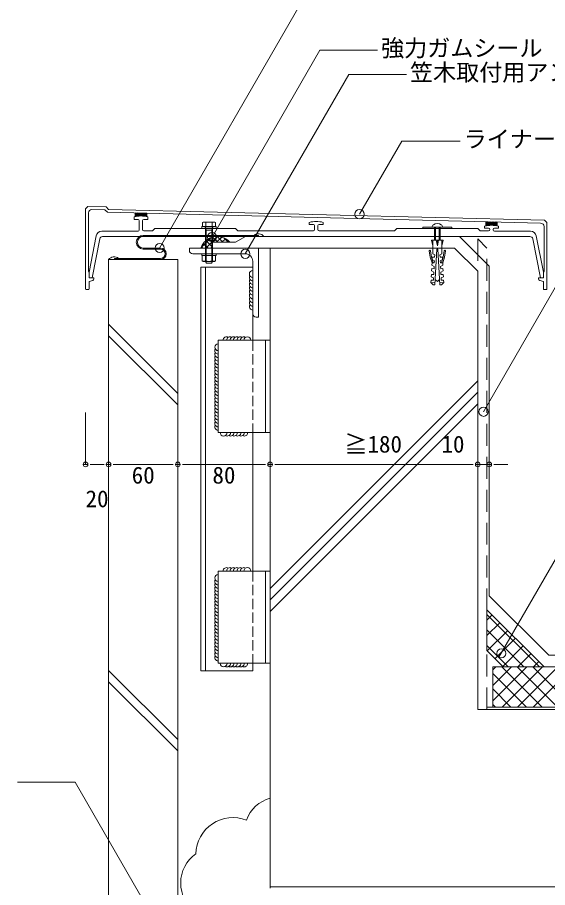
# Model space of a CAD drawing. Units: millimetres, scale not verified. Extents: x -1380 to 1380, y -955 to 955.
# Drawn here: x -699 to -239, y -464 to 290 of the extents above; entities that cross this region are included whole.
import ezdxf
from ezdxf.enums import TextEntityAlignment as Align

# ---------------------------------------------------------------- set-up
doc = ezdxf.new("R2010")
doc.units = ezdxf.units.MM
doc.header["$LTSCALE"] = 3
doc.linetypes.add('DASHED3', pattern=[4, 3, -1])
doc.linetypes.add('USER1', pattern=[9.525, 6.35, -3.175])
for name, color, linetype, lineweight in [('0-0_0', 7, 'Continuous', 9), ('0-1_HATCH', 9, 'Continuous', 18), ('0-3_KUTAI', 3, 'Continuous', 18), ('0-4_BOUSUI', 1, 'Continuous', 18), ('0-5_MOJI', 7, 'Continuous', 18), ('0-6_KASAGI', 150, 'Continuous', 18), ('0-7_sunpo', 7, 'Continuous', 18), ('0-8_KANAMONO_SCREW', 4, 'Continuous', 18), ('0-9_dannnetu', 6, 'Continuous', 18), ('0-A_buhin', 2, 'USER1', 18), ('0-B_KANAMONO', 4, 'Continuous', 18), ('0-C_ZATU', 6, 'Continuous', 18)]:
    doc.layers.add(name, color=color, linetype=linetype, lineweight=lineweight)
doc.styles.add('ＭＳ ゴシック', font='')
doc.styles.get('ＭＳ ゴシック').set_extended_font_data('MS Gothic')

# ---------------------------------------------------------------- blocks, each defined once
blk = doc.blocks.new('_DOT')
at = {"layer": '0-0_0'}
for p, q in [((-0.5, 0), (-1, 0)), ((0.25, 0), (-0.25, 0))]:
    blk.add_line(p, q, dxfattribs=at)
blk.add_circle((0, 0), 0.25, dxfattribs=at)

msp = doc.modelspace()

# ---------------------------------------------------------------- linework, layer by layer
at = {"layer": '0-1_HATCH'}
for p, q in [((-539.777, 90.539), (-531.171, 99.145)), ((-535.795, 90.031), (-525.754, 100.073)), ((-529.81, 95.031), (-533.061, 98.282)), ((-525.32, 95.031), (-529.857, 99.568)), ((-526.305, 95.031), (-521.865, 99.472)), ((-520.83, 95.031), (-525.873, 100.074)), ((-521.815, 95.031), (-518.721, 98.125)), ((-516.34, 95.031), (-520.158, 98.849)), ((-538.281, 90.031), (-539.493, 91.243)), ((-533.79, 90.031), (-537.854, 94.094)), ((-529.957, 90.687), (-535.705, 96.435)), ((-531.305, 90.031), (-529.957, 91.38)), ((-517.325, 95.031), (-516.126, 96.23)), ((-559.957, -36.06), (-619.957, 23.94)), ((-559.957, -45.96), (-619.957, 14.04)), ((-479.957, -204.969), (-299.957, -24.969)), ((-479.957, -214.969), (-299.957, -34.969)), ((-479.957, -224.969), (-299.957, -44.969)), ((-246.514, -272.969), (-291.957, -227.526)), ((-291.957, -232.495), (-287.445, -227.983)), ((-291.957, -245.965), (-280.71, -234.718)), ((-259.984, -272.969), (-291.957, -240.997)), ((-291.652, -259.131), (-273.974, -241.454)), ((-284.917, -265.866), (-267.239, -248.189)), ((-273.455, -272.969), (-291.957, -254.467)), ((-278.182, -272.602), (-260.504, -254.924)), ((-265.079, -272.969), (-253.769, -261.659)), ((-251.608, -272.969), (-247.034, -268.394)), ((-559.957, -336.06), (-619.957, -276.06)), ((-286.957, -275.669), (-284.256, -272.969)), ((-286.957, -289.14), (-270.786, -272.969)), ((-286.957, -302.61), (-257.316, -272.969)), ((-257.633, -307.969), (-286.957, -278.645)), ((-244.162, -307.969), (-279.162, -272.969)), ((-278.845, -307.969), (-243.845, -272.969)), ((-230.692, -307.969), (-265.692, -272.969)), ((-265.375, -307.969), (-230.375, -272.969)), ((-217.221, -307.969), (-252.221, -272.969)), ((-251.904, -307.969), (-216.904, -272.969)), ((-559.957, -345.96), (-619.957, -285.96)), ((-271.103, -307.969), (-286.957, -292.115)), ((-284.573, -307.969), (-286.957, -305.585))]:
    msp.add_line(p, q, dxfattribs=at)
at = {"layer": '0-3_KUTAI'}
for p, q in [((-319.957, 90.031), (-299.957, 70.031)), ((-619.957, 80.031), (-619.957, -659.969)), ((-619.957, 80.031), (-559.957, 80.031)), ((-559.957, 80.031), (-559.957, -659.969)), ((900.043, -463.769), (-479.957, -463.769))]:
    msp.add_line(p, q, dxfattribs=at)
for points in [[(-319.957, 90.031), (-479.957, 90.031), (-479.957, -464.969)], [(900.043, -309.969), (-299.957, -309.969), (-299.957, 70.031)]]:
    msp.add_lwpolyline(points, dxfattribs=at)
at = {"layer": '0-4_BOUSUI'}
for p, q in [((-489.957, 101.031), (-589.957, 101.031)), ((-574.957, 90.031), (-589.957, 90.031)), ((-589.957, 89.031), (-574.957, 89.031)), ((900.043, -307.969), (-291.957, -307.969))]:
    msp.add_line(p, q, dxfattribs=at)
for points in [[(-589.957, 100.031), (-489.957, 100.031), (-489.957, 101.031)], [(-529.957, 90.031), (-529.957, 95.031), (-509.957, 95.031), (-501.296, 100.031)], [(900.043, -262.969), (-238.317, -262.969), (-289.957, -211.329), (-289.957, 74.173), (-315.815, 100.031), (-501.296, 100.031)], [(-574.957, 81.031), (-614.957, 81.031), (-614.957, 80.031), (-574.957, 80.031)]]:
    msp.add_lwpolyline(points, dxfattribs=at)
for centre, radius, start, end in [((-589.957, 95.031), 6, 90, 270), ((-589.957, 95.031), 5, 90, 270), ((-526.03, 85.398), 14.677, 41.0209, 161.59896), ((-490.084, 96.651), 5.816, 35.5388, 131.13238), ((-574.957, 85.031), 5, 270, 90), ((-574.957, 85.031), 4, 270, 90), ((-615.224, 76.651), 5.816, 48.86762, 144.4612)]:
    msp.add_arc(centre, radius, start, end, dxfattribs=at)
at = {"layer": '0-5_MOJI'}
for p, q in [((-446.299, 314.221), (-575.735, 90.031)), ((-411.645, 240.59), (-501.457, 85.031)), ((-361.645, 240.59), (-411.645, 240.59)), ((-699.053, -373.091), (-649.053, -373.091)), ((-649.053, -373.091), (-588.869, -477.333))]:
    msp.add_line(p, q, dxfattribs=at)
for points in [[(-386.719, 261.64), (-436.719, 261.64), (-530.292, 99.568)], [(-315.124, 182.805), (-365.834, 182.805), (-402.48, 119.332)], [(-142.596, 125.313), (-192.596, 125.313), (-294.891, -51.867)], [(-178.439, -172.711), (-228.364, -172.711), (-281.511, -264.765)]]:
    msp.add_lwpolyline(points, dxfattribs=at)
for centre in [(-402.48, 119.332), (-530.292, 99.568), (-575.735, 90.031), (-501.457, 85.031), (-294.891, -51.867), (-279.511, -261.301), (-279.511, -261.301)]:
    msp.add_circle(centre, 4, dxfattribs=at)
at = {"layer": '0-6_KASAGI'}
for p, q in [((-596.957, 120.455), (-596.957, 117.326)), ((-596.957, 119.481), (-596.006, 120.432)), ((-596.957, 118.134), (-594.692, 120.399)), ((-596.291, 117.453), (-593.378, 120.366)), ((-594.718, 117.678), (-592.064, 120.333)), ((-593.457, 105.531), (-593.457, 113.831)), ((-593.252, 117.798), (-590.749, 120.3)), ((-591.871, 117.831), (-589.435, 120.267)), ((-590.563, 117.792), (-588.121, 120.234)), ((-590.457, 113.831), (-590.457, 106.031)), ((-589.317, 117.691), (-586.957, 120.052)), ((-588.126, 117.536), (-586.957, 118.705)), ((-586.983, 117.331), (-586.957, 117.358)), ((-586.957, 120.205), (-586.957, 117.326)), ((-441.457, 106.031), (-441.457, 109.531)), ((-438.457, 109.531), (-438.457, 106.031)), ((-292.957, 112.855), (-292.957, 109.226)), ((-292.957, 112.315), (-292.43, 112.842)), ((-292.957, 110.968), (-291.115, 112.809)), ((-292.957, 109.621), (-289.801, 112.776)), ((-291.796, 109.435), (-288.487, 112.744)), ((-290.259, 109.625), (-287.173, 112.711)), ((-289.457, 106.031), (-289.457, 106.231)), ((-288.82, 109.716), (-285.859, 112.678)), ((-287.463, 109.726), (-284.544, 112.645)), ((-286.457, 106.231), (-286.457, 105.531)), ((-286.175, 109.668), (-283.23, 112.612)), ((-284.946, 109.549), (-282.957, 111.539)), ((-283.77, 109.378), (-282.957, 110.192)), ((-282.957, 112.605), (-282.957, 109.226)), ((-625.846, 104.531), (-594.457, 104.531)), ((-254.692, 100.031), (-625.221, 100.031)), ((-285.457, 104.531), (-254.067, 104.531)), ((-633.192, 64.294), (-636.422, 64.069)), ((-632.657, 63.445), (-632.657, 63.796)), ((-247.257, 63.796), (-247.257, 63.445)), ((-243.492, 64.069), (-246.722, 64.294)), ((-639.457, 54.031), (-637.457, 54.031)), ((-242.457, 54.031), (-240.457, 54.031))]:
    msp.add_line(p, q, dxfattribs=at)
for points in [[(-239.957, 54.531), (-239.957, 112.031), (-242.008, 114.082), (-619.957, 123.531), (-622.059, 125.634), (-637.957, 126.031), (-639.957, 124.031), (-639.957, 54.531)], [(-634.382, 123.441), (-623.121, 123.159), (-621.018, 121.057), (-245.382, 111.666)], [(-636.957, 64.567), (-636.957, 69.031), (-637.457, 69.897), (-637.457, 120.442)], [(-594.457, 114.831), (-597.957, 114.831), (-597.957, 117.1)], [(-585.957, 117.1), (-585.957, 114.831), (-589.457, 114.831)], [(-589.457, 105.031), (-581.957, 105.031), (-579.957, 107.031), (-509.957, 107.031), (-507.957, 105.031), (-442.457, 105.031)], [(-442.457, 110.531), (-445.957, 110.531), (-445.957, 112.3)], [(-433.957, 112.3), (-433.957, 110.531), (-437.457, 110.531)], [(-437.457, 105.031), (-371.957, 105.031), (-369.957, 107.031), (-299.957, 107.031), (-297.957, 105.031), (-290.457, 105.031)], [(-290.457, 107.231), (-293.957, 107.231), (-293.957, 109)], [(-281.957, 109), (-281.957, 107.231), (-285.457, 107.231)], [(-242.457, 108.667), (-242.457, 69.897), (-242.957, 69.031), (-242.957, 64.567)], [(-636.957, 64.567), (-636.957, 69.031), (-630.752, 100.498)], [(-249.162, 100.498), (-242.957, 69.031), (-242.957, 64.567)], [(-627.674, 98.015), (-634.339, 64.214), (-636.422, 64.069)], [(-243.492, 64.069), (-245.574, 64.214), (-252.239, 98.015)], [(-636.957, 54.531), (-636.957, 61.031), (-633.722, 62.009)], [(-246.191, 62.009), (-242.957, 61.031), (-242.957, 54.531)]]:
    msp.add_lwpolyline(points, dxfattribs=at)
for centre, radius, start, end in [((-634.457, 120.442), 3, 88.5679, 180), ((-591.957, 92.831), 25, 76.11346, 103.88654), ((-594.457, 113.831), 1, 360, 90), ((-589.457, 113.831), 1, 90, 180), ((-589.457, 106.031), 1, 180, 270), ((-439.957, 88.031), 25, 76.11346, 103.88654), ((-442.457, 109.531), 1, 0, 90), ((-442.457, 106.031), 1, 270, 0), ((-437.457, 109.531), 1, 90, 180), ((-437.457, 106.031), 1, 180, 270), ((-287.957, 84.731), 25, 76.11346, 103.88654), ((-290.457, 106.231), 1, 0, 90), ((-290.457, 106.031), 1, 270, 0), ((-285.457, 106.231), 1, 90, 180), ((-245.457, 108.667), 3, 0, 88.5679), ((-625.846, 99.531), 5, 90, 168.84534), ((-625.221, 97.531), 2.5, 90, 168.84534), ((-594.457, 105.531), 1, 270, 0), ((-285.457, 105.531), 1, 180, 270), ((-254.692, 97.531), 2.5, 11.15466, 90), ((-254.067, 99.531), 5, 11.15466, 90), ((-636.457, 64.567), 0.5, 180, 274), ((-636.457, 64.567), 0.5, 180, 274), ((-634.157, 63.445), 1.5, 286.82978, 0), ((-633.157, 63.796), 0.5, 0, 94), ((-246.757, 63.796), 0.5, 86, 180), ((-245.757, 63.445), 1.5, 180, 253.17022), ((-243.457, 64.567), 0.5, 266, 360), ((-243.457, 64.567), 0.5, 266, 0), ((-639.457, 54.531), 0.5, 180, 270), ((-637.457, 54.531), 0.5, 270, 0), ((-242.457, 54.531), 0.5, 180, 270), ((-240.457, 54.531), 0.5, 270, 0)]:
    msp.add_arc(centre, radius, start, end, dxfattribs=at)
at = {"layer": '0-7_sunpo'}
for p, q in [((-639.957, -52.566), (-639.957, -97.566)), ((-619.957, -52.566), (-619.957, -97.566)), ((-619.957, -52.566), (-619.957, -97.566)), ((-559.957, -52.566), (-559.957, -97.566)), ((-559.957, -52.566), (-559.957, -97.566)), ((-479.957, -52.566), (-479.957, -97.566)), ((-479.957, -75.288), (-479.957, -97.566)), ((-299.957, -75.288), (-299.957, -97.566)), ((-299.957, -75.288), (-299.957, -97.566)), ((-289.957, -75.288), (-289.957, -97.566)), ((-631.957, -97.566), (-627.957, -97.566)), ((-611.957, -97.566), (-567.957, -97.566)), ((-551.957, -97.566), (-487.957, -97.566)), ((-471.957, -97.566), (-307.957, -97.566)), ((-307.957, -97.566), (-315.957, -97.566)), ((-299.957, -97.566), (-289.957, -97.566)), ((-281.957, -97.566), (-273.957, -97.566))]:
    msp.add_line(p, q, dxfattribs=at)
at = {"layer": '0-8_KANAMONO_SCREW'}
for p, q in [((-537.847, 112.481), (-538.603, 112.044)), ((-538.603, 112.044), (-538.603, 108.631)), ((-538.603, 108.631), (-527.31, 108.631)), ((-537.847, 112.481), (-528.067, 112.481)), ((-537.497, 108.581), (-537.497, 108.631)), ((-537.397, 108.481), (-528.517, 108.481)), ((-535.957, 78.431), (-535.957, 108.481)), ((-535.957, 108.481), (-535.344, 105.481)), ((-535.78, 112.044), (-535.78, 108.631)), ((-529.957, 108.481), (-530.57, 105.481)), ((-530.133, 112.044), (-530.133, 108.631)), ((-529.957, 78.431), (-529.957, 108.481)), ((-528.417, 108.581), (-528.417, 108.631)), ((-528.067, 112.481), (-527.31, 112.044)), ((-527.31, 112.044), (-527.31, 108.631)), ((-337.449, 108.022), (-337.449, 96.966)), ((-336.449, 108.022), (-336.449, 96.966)), ((-333.449, 108.022), (-333.449, 96.966)), ((-332.449, 108.022), (-332.449, 96.966)), ((-535.957, 105.481), (-529.957, 105.481)), ((-535.344, 77.031), (-535.344, 105.481)), ((-530.57, 77.031), (-530.57, 105.481)), ((-338.957, 91.966), (-338.957, 96.966)), ((-335.957, 96.966), (-334.957, 91.966)), ((-334.957, 91.966), (-334.957, 96.966)), ((-333.957, 96.966), (-334.957, 91.966)), ((-330.957, 91.966), (-330.957, 96.966)), ((-535.843, 78.935), (-535.843, 83.431)), ((-530.07, 78.935), (-530.07, 83.431)), ((-535.957, 78.431), (-529.957, 78.431)), ((-535.957, 78.431), (-535.344, 77.031)), ((-535.344, 77.031), (-530.57, 77.031)), ((-529.957, 78.431), (-530.57, 77.031)), ((-340.47, 60.189), (-336.974, 60.006)), ((-329.444, 60.189), (-332.939, 60.006))]:
    msp.add_line(p, q, dxfattribs=at)
for points in [[(-526.707, 107.031), (-539.207, 107.031), (-539.207, 108.631), (-526.707, 108.631)], [(-347.457, 108.031), (-322.457, 108.031), (-322.457, 107.031), (-347.457, 107.031)], [(-526.707, 83.431), (-539.207, 83.431), (-539.207, 85.031), (-526.707, 85.031)], [(-528.057, 78.431), (-527.183, 78.935), (-527.183, 83.431), (-538.73, 83.431), (-538.73, 78.935), (-537.857, 78.431)]]:
    msp.add_lwpolyline(points, close=True, dxfattribs=at)
for points in [[(-340.208, 65.182), (-338.263, 64.079), (-338.368, 62.082), (-340.365, 62.186), (-340.47, 60.189), (-338.577, 58.087), (-337.079, 58.009), (-335.457, 88.966), (-334.957, 88.966), (-334.457, 88.966), (-332.834, 58.009), (-331.336, 58.087), (-329.444, 60.189), (-329.548, 62.186), (-331.546, 62.082), (-331.65, 64.079), (-329.705, 65.182), (-329.81, 67.179), (-331.807, 67.075), (-331.912, 69.072), (-329.967, 70.175), (-330.072, 72.173), (-332.069, 72.068), (-332.174, 74.065), (-330.229, 75.168), (-330.333, 77.166), (-332.331, 77.061), (-332.435, 79.058), (-330.49, 80.162), (-330.595, 82.159), (-332.592, 82.054), (-332.697, 84.051), (-330.957, 84.966), (-330.957, 88.966), (-330.957, 91.966), (-329.957, 96.966), (-334.957, 96.966), (-339.957, 96.966), (-338.957, 91.966), (-338.957, 88.966)], [(-339.58, 77.166), (-341.077, 82.166), (-341.967, 87.508)], [(-340.981, 87.673), (-340.063, 82.166), (-338.517, 77.11)], [(-338.957, 88.966), (-338.957, 84.966), (-337.216, 84.051), (-337.321, 82.054), (-339.318, 82.159), (-339.423, 80.162), (-337.478, 79.058), (-337.583, 77.061), (-339.58, 77.166), (-339.685, 75.168), (-337.74, 74.065), (-337.844, 72.068), (-339.842, 72.173), (-339.946, 70.175), (-338.001, 69.072), (-338.106, 67.075), (-340.103, 67.179), (-340.208, 65.182)], [(-328.933, 87.673), (-329.85, 82.166), (-331.396, 77.11)], [(-330.333, 77.166), (-328.837, 82.166), (-327.946, 87.508)], [(-333.087, 62.836), (-334.957, 61.025), (-336.826, 62.836)]]:
    msp.add_lwpolyline(points, dxfattribs=at)
for centre, radius, start, end in [((-537.192, 109.982), 2.5, 55.61575, 124.38425), ((-537.397, 108.581), 0.1, 180, 270), ((-532.957, 103.138), 9.343, 72.41205, 107.58795), ((-528.722, 109.982), 2.5, 55.61575, 124.38425), ((-528.517, 108.581), 0.1, 270, 0), ((-336.459, 107.902), 3, 128.61458, 177.54109), ((-334.957, 106.031), 5.4, 51.3178, 128.6822), ((-333.454, 107.902), 3, 2.45891, 51.38542), ((-341.474, 87.59), 0.5, 9.46232, 189.46231), ((-328.439, 87.59), 0.5, 350.53769, 170.53768), ((-537.287, 81.31), 2.779, 238.70286, 301.29714), ((-532.957, 86.945), 8.514, 250.18081, 289.81919), ((-528.627, 81.31), 2.779, 238.70286, 301.29714)]:
    msp.add_arc(centre, radius, start, end, dxfattribs=at)
at = {"layer": '0-9_dannnetu'}
msp.add_lwpolyline([(-291.957, -223.471), (-242.459, -272.969), (-277.815, -272.969), (-291.957, -258.827)], close=True, dxfattribs=at)
msp.add_lwpolyline([(900.043, -272.969), (-286.957, -272.969), (-286.957, -307.969)], dxfattribs=at)
at = {"layer": '0-A_buhin'}
msp.add_lwpolyline([(-299.957, -309.969), (-291.957, -309.969), (-291.957, 90.031), (-299.957, 98.031)], close=True, dxfattribs=at)
at = {"layer": '0-B_KANAMONO'}
for p, q in [((-501.457, 85.031), (-546.957, 85.031)), ((-489.957, 90.031), (-479.957, 90.031)), ((-494.957, 33.031), (-494.957, 78.531)), ((-535.957, -276.469), (-535.957, 73.531)), ((-483.957, 10.031), (-483.957, -69.969)), ((-494.957, -189.969), (-494.957, -69.969)), ((-483.957, -189.969), (-483.957, -269.969))]:
    msp.add_line(p, q, dxfattribs=at)
at = {"layer": '0-B_KANAMONO', "linetype": 'DASHED3'}
for p, q in [((-494.957, 10.031), (-494.957, -69.969)), ((-494.957, -189.969), (-494.957, -269.969))]:
    msp.add_line(p, q, dxfattribs=at)
at = {"layer": '0-B_KANAMONO'}
for points in [[(-549.957, 88.031), (-549.957, 90.031), (-489.957, 90.031), (-489.957, 30.031), (-491.957, 30.031)], [(-494.957, 10.031), (-494.957, 73.531), (-539.957, 73.531), (-539.957, -276.469), (-494.957, -276.469), (-494.957, -269.969)]]:
    msp.add_lwpolyline(points, dxfattribs=at)
for points in [[(-479.957, 10.031), (-524.957, 10.031), (-524.957, -69.969), (-479.957, -69.969)], [(-479.957, -189.969), (-524.957, -189.969), (-524.957, -269.969), (-479.957, -269.969)]]:
    msp.add_lwpolyline(points, close=True, dxfattribs=at)
for centre, radius, start, end in [((-546.957, 88.031), 3, 180, 270), ((-501.457, 78.531), 6.5, 0, 90), ((-494.957, 67.531), 3, 90, 270), ((-494.957, 64.531), 3, 150, 270), ((-494.957, 61.531), 3, 150, 270), ((-494.957, 58.531), 3, 150, 270), ((-494.957, 55.531), 3, 150, 270), ((-494.957, 52.281), 3, 150, 270), ((-494.957, 49.031), 3, 150, 270), ((-494.957, 45.781), 3, 150, 270), ((-494.957, 42.531), 3, 150, 270), ((-494.957, 39.281), 3, 150, 270), ((-491.957, 33.031), 3, 180, 270), ((-517.674, 10.031), 3, 60, 180), ((-514.674, 10.031), 3, 60, 180), ((-511.674, 10.031), 3, 60, 180), ((-508.674, 10.031), 3, 60, 180), ((-505.674, 10.031), 3, 60, 180), ((-502.674, 10.031), 3, 60, 180), ((-499.674, 10.031), 3, 0, 180), ((-524.957, 4.07), 3, 90, 270), ((-524.957, 1.07), 3, 150, 270), ((-524.957, -1.93), 3, 150, 270), ((-524.957, -4.93), 3, 150, 270), ((-524.957, -7.93), 3, 150, 270), ((-524.957, -10.93), 3, 150, 270), ((-524.957, -13.93), 3, 150, 270), ((-524.957, -16.93), 3, 150, 270), ((-524.957, -19.93), 3, 150, 270), ((-524.957, -22.93), 3, 150, 270), ((-524.957, -25.93), 3, 150, 270), ((-524.957, -28.93), 3, 150, 270), ((-524.957, -31.93), 3, 150, 270), ((-524.957, -34.93), 3, 150, 270), ((-524.957, -37.93), 3, 150, 270), ((-524.957, -40.93), 3, 150, 270), ((-524.957, -43.93), 3, 150, 270), ((-524.957, -46.93), 3, 150, 270), ((-524.957, -49.93), 3, 150, 270), ((-524.957, -52.93), 3, 150, 270), ((-524.957, -55.93), 3, 150, 270), ((-524.957, -58.93), 3, 150, 270), ((-524.957, -61.93), 3, 150, 270), ((-524.957, -64.93), 3, 150, 270), ((-520.315, -69.969), 3, 180, 0), ((-517.315, -69.969), 3, 240, 0), ((-514.315, -69.969), 3, 240, 0), ((-511.315, -69.969), 3, 240, 0), ((-508.315, -69.969), 3, 240, 0), ((-505.315, -69.969), 3, 240, 0), ((-502.315, -69.969), 3, 240, 0), ((-517.674, -189.969), 3, 60, 180), ((-514.674, -189.969), 3, 60, 180), ((-511.674, -189.969), 3, 60, 180), ((-508.674, -189.969), 3, 60, 180), ((-505.674, -189.969), 3, 60, 180), ((-502.674, -189.969), 3, 60, 180), ((-499.674, -189.969), 3, 0, 180), ((-524.957, -195.93), 3, 90, 270), ((-524.957, -198.93), 3, 150, 270), ((-524.957, -201.93), 3, 150, 270), ((-524.957, -204.93), 3, 150, 270), ((-524.957, -207.93), 3, 150, 270), ((-524.957, -210.93), 3, 150, 270), ((-524.957, -213.93), 3, 150, 270), ((-524.957, -216.93), 3, 150, 270), ((-524.957, -219.93), 3, 150, 270), ((-524.957, -222.93), 3, 150, 270), ((-524.957, -225.93), 3, 150, 270), ((-524.957, -228.93), 3, 150, 270), ((-524.957, -231.93), 3, 150, 270), ((-524.957, -234.93), 3, 150, 270), ((-524.957, -237.93), 3, 150, 270), ((-524.957, -240.93), 3, 150, 270), ((-524.957, -243.93), 3, 150, 270), ((-524.957, -246.93), 3, 150, 270), ((-524.957, -249.93), 3, 150, 270), ((-524.957, -252.93), 3, 150, 270), ((-524.957, -255.93), 3, 150, 270), ((-524.957, -258.93), 3, 150, 270), ((-524.957, -261.93), 3, 150, 270), ((-524.957, -264.93), 3, 150, 270), ((-520.315, -269.969), 3, 180, 0), ((-517.315, -269.969), 3, 240, 0), ((-514.315, -269.969), 3, 240, 0), ((-511.315, -269.969), 3, 240, 0), ((-508.315, -269.969), 3, 240, 0), ((-505.315, -269.969), 3, 240, 0), ((-502.315, -269.969), 3, 240, 0)]:
    msp.add_arc(centre, radius, start, end, dxfattribs=at)
at = {"layer": '0-C_ZATU'}
for centre, radius, start, end in [((-471.464, -416.433), 30.835, 105.98779, 159.92887), ((-512.14, -435.872), 32.226, 68.68534, 178.68534), ((-526.701, -460.348), 30.782, 125, 235)]:
    msp.add_arc(centre, radius, start, end, dxfattribs=at)

# ---------------------------------------------------------------- block references
at = {"layer": '0-7_sunpo', "xscale": 8, "yscale": 8, "rotation": 180}
for p in [(-639.957, -97.566), (-619.957, -97.566), (-559.957, -97.566), (-479.957, -97.566), (-289.957, -97.566)]:
    msp.add_blockref('_DOT', p, dxfattribs=at)
at = {"layer": '0-7_sunpo', "xscale": 8, "yscale": 8}
for p in [(-619.957, -97.566), (-559.957, -97.566), (-479.957, -97.566), (-299.957, -97.566), (-299.957, -97.566)]:
    msp.add_blockref('_DOT', p, dxfattribs=at)

# ---------------------------------------------------------------- texts
at = {"layer": '0-5_MOJI', "style": 'ＭＳ ゴシック'}
for s, p in [('強力ガムシール', (-383.719, 251.64)), ('笠木取付用アングル', (-358.645, 230.59)), ('ライナーコーピングS400', (-312.124, 172.805))]:
    msp.add_text(s, height=14.66, dxfattribs=at).set_placement(p, align=Align.BOTTOM_LEFT)
at = {"layer": '0-7_sunpo', "style": 'ＭＳ ゴシック'}
for s, p in [('≧180', (-415.475, -91.687)), ('10', (-331.375, -91.687)), ('60', (-599.957, -118.566)), ('80', (-529.957, -118.566)), ('20', (-639.957, -139.066))]:
    msp.add_text(s, height=14.66, dxfattribs=at).set_placement(p, align=Align.BOTTOM_LEFT)

doc.saveas('drawing.dxf')
